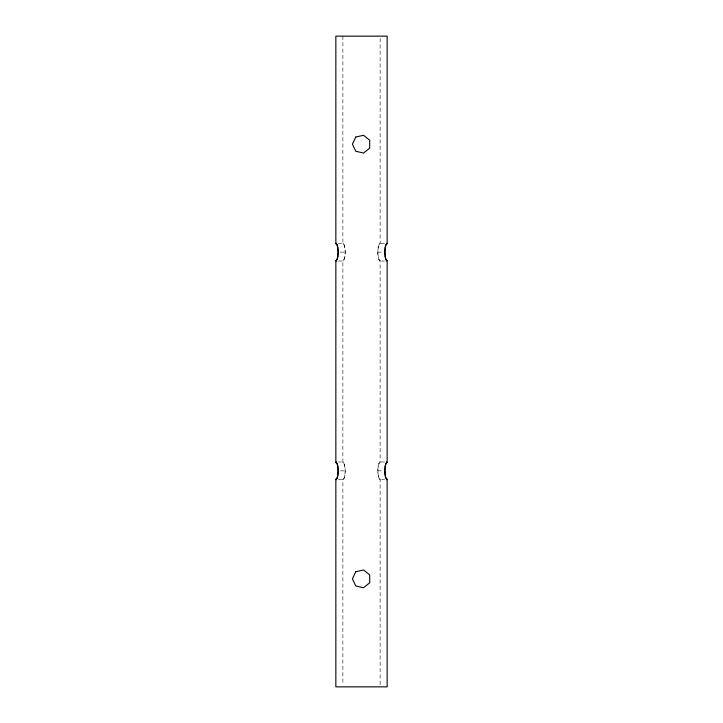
<?xml version="1.0" encoding="UTF-8"?>
<svg xmlns="http://www.w3.org/2000/svg" width="723" height="723" viewBox="0 0 723 723"><rect width="100%" height="100%" fill="white"/><g stroke="black" fill="none" stroke-linecap="round" stroke-linejoin="round"><path stroke-width="0.54" stroke-dasharray="3.62 2.71" d="M342.883 36.15L342.883 243.732L344.41 245.025L345.332 252.146L344.41 259.277L342.883 260.569L342.883 462.431L344.41 463.723L345.332 470.854L344.41 477.975L342.883 479.268L342.883 684.591M380.117 684.591L380.117 479.268L378.59 477.975L377.668 470.854L378.59 463.723L380.117 462.431L380.117 260.569L378.59 259.277L377.668 252.146L378.59 245.025L380.117 243.732L380.117 38.409M338.4 261.03L343.434 261.03L345.088 256.105L345.088 248.197L343.434 243.262L338.4 243.262M384.6 243.262L379.566 243.262L377.912 248.197L377.912 256.105L379.566 261.03L384.6 261.03M338.4 479.738L343.434 479.738L345.088 474.803L345.088 466.895L343.434 461.97L338.4 461.97M384.6 461.97L379.566 461.97L377.912 466.895L377.912 474.803L379.566 479.738L384.6 479.738M342.883 243.732L343.434 243.262M379.566 261.03L380.117 260.569M342.883 462.431L343.434 461.97M379.566 479.738L380.117 479.268M340.298 252.146L345.332 252.146M377.668 252.146L384.708 252.146M340.298 470.854L345.332 470.854M377.668 470.854L384.708 470.854M379.566 243.262L380.117 243.732M342.883 260.569L343.434 261.03M379.566 461.97L380.117 462.431M342.883 479.268L343.434 479.738"/><path stroke-width="1.08" d="M338.048 256.105L336.394 261.03L335.852 260.569L337.37 259.277L338.292 252.146L337.37 245.025L335.852 243.732L335.852 36.15L387.148 36.15L387.148 243.732L385.63 245.025L384.708 252.146L385.63 259.277L387.148 260.569L387.148 462.431L385.63 463.723L384.708 470.854L385.63 477.975L387.148 479.268L387.148 686.85L335.852 686.85L335.852 479.268L337.37 477.975L338.292 470.854L337.37 463.723L335.852 462.431L335.852 260.569M384.952 248.197L386.272 244.257M336.728 478.743L338.048 474.803M384.952 466.895L386.606 461.97L387.148 462.431M335.852 243.732L336.394 243.262M387.148 260.569L386.606 261.03L384.952 256.105M335.852 462.431L336.394 461.97L338.048 466.895M386.606 479.738L387.148 479.268M386.606 243.262L387.148 243.732M335.852 479.268L336.394 479.738M336.728 244.257L338.048 248.197M384.952 474.803L386.272 478.743M384.952 249.327L384.952 254.975M384.952 468.025L384.952 473.673M338.048 249.327L338.048 254.975M338.048 468.025L338.048 473.673M355.815 137.027L352.39 144.148L355.815 151.279L363.524 153.032L369.706 148.107L369.706 140.199L363.524 135.264L355.815 137.027M355.815 571.721L352.39 578.852L355.815 585.973L363.524 587.736L369.706 582.801L369.706 574.893L363.524 569.968L355.815 571.721"/></g></svg>
